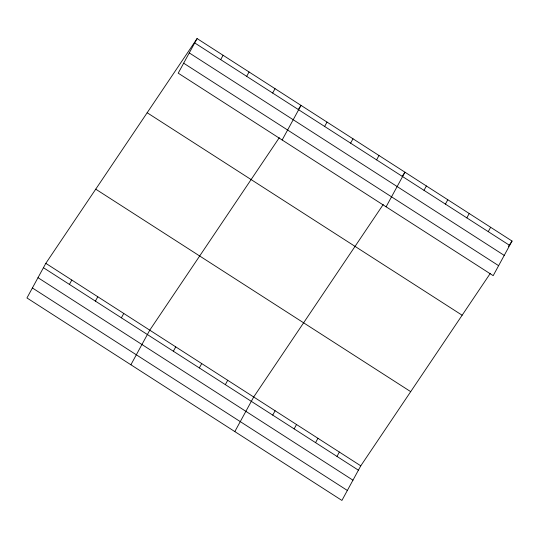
<?xml version="1.0" encoding="UTF-8"?>
<svg xmlns="http://www.w3.org/2000/svg" width="539" height="539" viewBox="0 0 539 539"><rect width="100%" height="100%" fill="white"/><g stroke="black" fill="none" stroke-linecap="round" stroke-linejoin="round"><path stroke-width="0.81" d="M197.085 38.565L178.22 73.169L493.185 275.658L512.05 241.048L197.085 38.565L45.815 263.342L26.95 297.952L341.915 500.435L360.78 465.831L490.328 273.334M69.423 284.41L71.802 280.051M220.694 59.634L223.072 55.268M95.41 301.119L97.788 296.753M246.68 76.336L249.058 71.977M121.39 317.821L123.768 313.462M272.66 93.045L275.038 88.679M130.889 364.768L149.754 330.164L279.303 137.667M282.16 139.992L301.025 105.388L298.249 109.505M173.363 351.233L175.741 346.867M324.633 126.449L327.011 122.09M199.342 367.935L201.721 363.576M350.613 143.158L352.991 138.792M225.329 384.644L227.707 380.278M376.599 159.861L378.978 155.501M234.822 431.591L253.694 396.987L383.236 204.49M386.092 206.808L404.964 172.204L402.188 176.327M272.734 415.118L275.112 410.752M424.004 190.334L426.383 185.975M294.146 428.882L296.524 424.523M445.423 204.106L447.794 199.747M315.564 442.654L317.943 438.295M466.835 217.877L469.213 213.511M336.983 456.425L339.361 452.059M488.253 231.642L490.631 227.283M508.351 246.545L512.05 241.048M194.707 42.925L509.672 245.413M189.27 52.91L504.228 255.392M183.664 63.191L498.622 265.673M147.167 112.745L462.132 315.227M95.733 189.169L410.698 391.651M45.815 263.342L360.78 465.831M43.437 267.708L358.401 470.19M37.999 277.686L352.957 480.175M32.394 287.967L347.352 490.456"/></g></svg>
